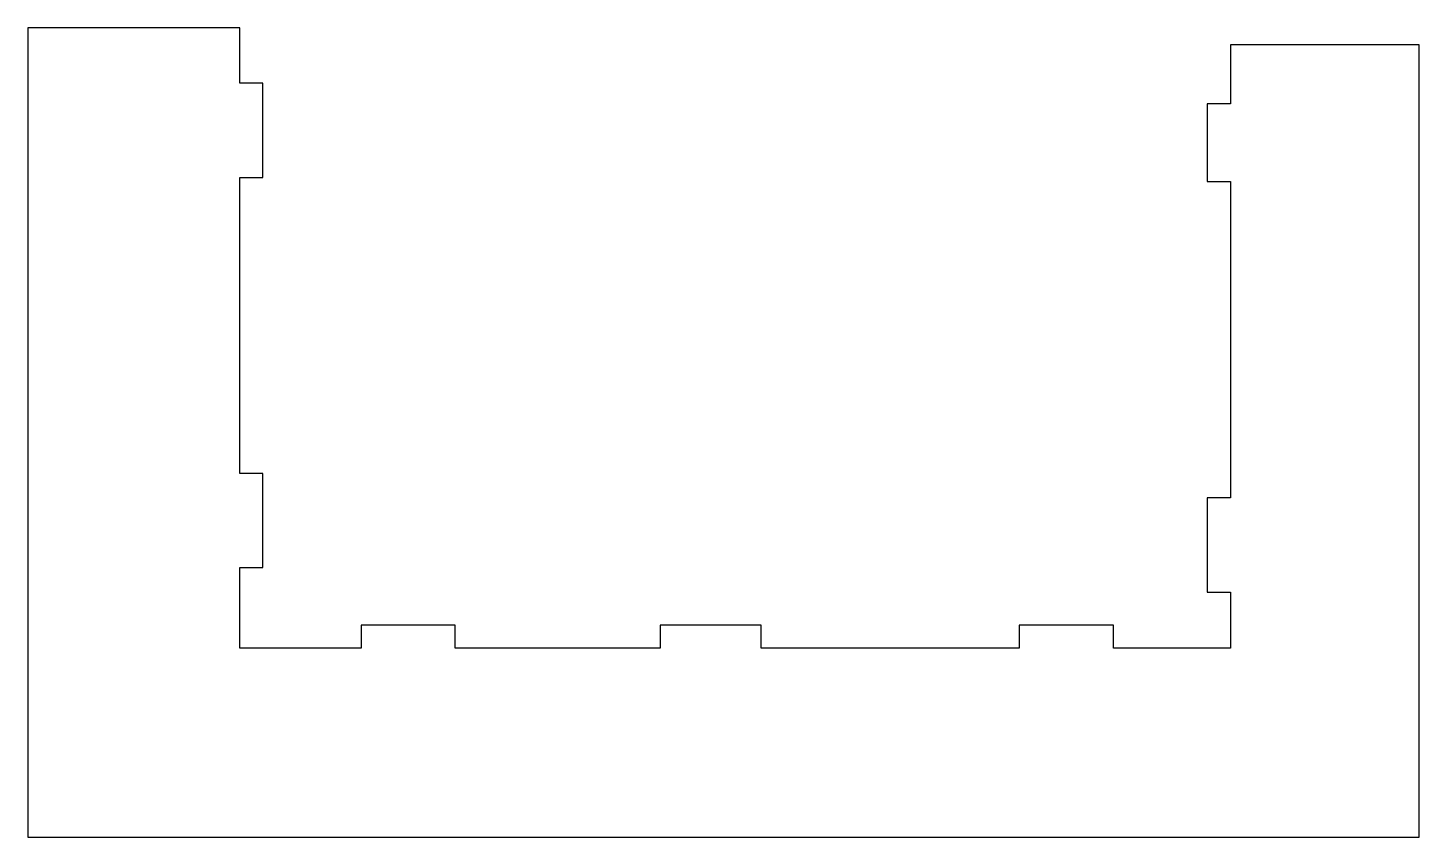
# Model space of a CAD drawing. Header units: millimetres. Extents: x -30.1 to 30.1, y -17.5 to 17.5.
import ezdxf

# ---------------------------------------------------------------- set-up
doc = ezdxf.new("R2010")
doc.units = ezdxf.units.MM
doc.layers.get('0').update_dxf_attribs({"linetype": 'CONTINUOUS'})

msp = doc.modelspace()

# ---------------------------------------------------------------- linework, layer by layer
for p, q in [((-20.917, 17.492), (-30.083, 17.492)), ((-30.083, 17.492), (-30.083, -17.492)), ((-20.917, 15.099), (-20.917, 17.492)), ((30.083, 16.755), (21.917, 16.755)), ((21.917, 16.755), (21.917, 14.207)), ((30.083, -17.492), (30.083, 16.755)), ((-19.917, 15.099), (-20.917, 15.099)), ((-19.917, 11.024), (-19.917, 15.099)), ((20.917, 14.207), (20.917, 10.846)), ((21.917, 14.207), (20.917, 14.207)), ((-20.917, -1.766), (-20.917, 11.024)), ((-20.917, 11.024), (-19.917, 11.024)), ((20.917, 10.846), (21.917, 10.846)), ((21.917, 10.846), (21.917, -2.831)), ((-19.917, -1.766), (-20.917, -1.766)), ((-19.917, -5.841), (-19.917, -1.766)), ((21.917, -2.831), (20.917, -2.831)), ((20.917, -2.831), (20.917, -6.906)), ((-20.917, -9.326), (-20.917, -5.841)), ((-20.917, -5.841), (-19.917, -5.841)), ((20.917, -6.906), (21.917, -6.906)), ((21.917, -6.906), (21.917, -9.326)), ((-11.599, -8.326), (-15.674, -8.326)), ((-15.674, -8.326), (-15.674, -9.326)), ((-11.599, -9.326), (-11.599, -8.326)), ((1.633, -8.326), (-2.734, -8.326)), ((-2.734, -8.326), (-2.734, -9.326)), ((1.633, -9.326), (1.633, -8.326)), ((16.864, -8.326), (12.789, -8.326)), ((12.789, -8.326), (12.789, -9.326)), ((16.864, -9.326), (16.864, -8.326)), ((-15.674, -9.326), (-20.917, -9.326)), ((-2.734, -9.326), (-11.599, -9.326)), ((12.789, -9.326), (1.633, -9.326)), ((21.917, -9.326), (16.864, -9.326)), ((-30.083, -17.492), (30.083, -17.492))]:
    msp.add_line(p, q)

doc.saveas('drawing.dxf')
